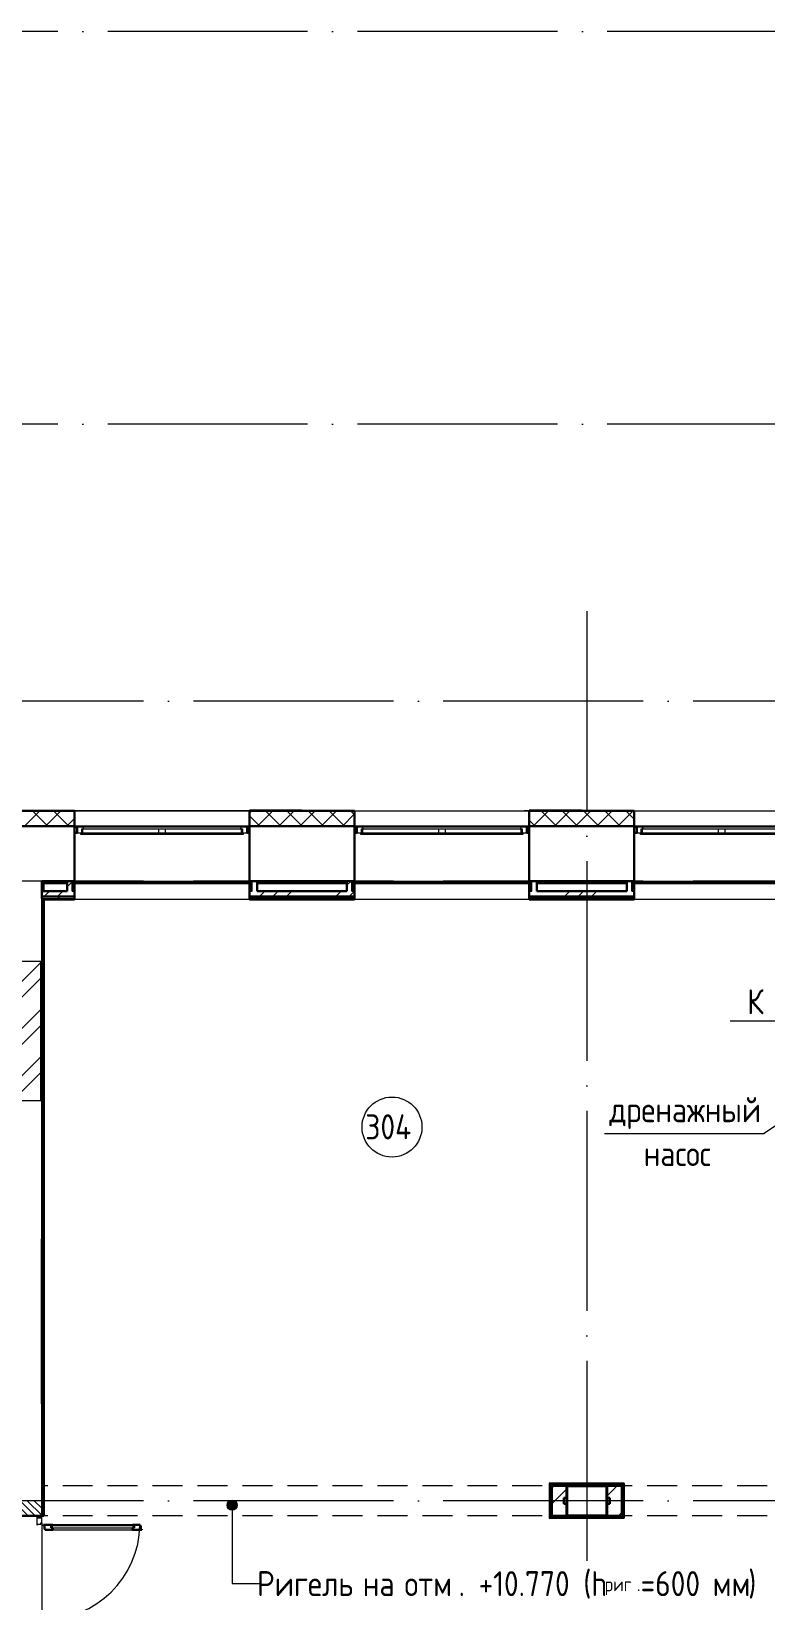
# Model space of a CAD drawing. Header units: millimetres. Extents: x -88595 to 880822, y -1054509 to -148035.
# Drawn here: x 390505 to 397853, y -275251 to -259552 of the extents above; entities that cross this region are included whole.
import ezdxf

# ---------------------------------------------------------------- set-up
doc = ezdxf.new("R2010")
doc.units = ezdxf.units.MM
for name, pattern in [('ADSK_Линия сетки', [25, 20, -2.5, 0, -2.5]), ('ADSK_Сверху', [4.5, 3, -1.5]), ('ADSK_Штриховая_ш2 п1_5', [4.5, 3, -1.5])]:
    doc.linetypes.add(name, pattern=pattern)
for name, color, linetype, lineweight in [('_ Окна', 7, 'Continuous', 30), ('Аннотация', 7, 'Continuous', 20), ('Двери', 7, 'Continuous', 9), ('Линии', 7, 'Continuous', 9), ('Марки', 7, 'Continuous', 20), ('Марки помещений', 7, 'Continuous', 20), ('Несущие колонны', 7, 'Continuous', 18), ('Оборудование', 7, 'Continuous', 18), ('Ограждение', 7, 'Continuous', 9), ('Окна', 7, 'Continuous', 9), ('Оси', 7, 'Continuous', 9), ('Стены внутренние', 7, 'Continuous', 18), ('Стены наружные', 7, 'Continuous', 18), ('Стены штриховка', 7, 'Continuous', 9)]:
    doc.layers.add(name, color=color, linetype=linetype, lineweight=lineweight)
doc.layers.add('Двери открывание', color=7, linetype='Continuous', lineweight=9, true_color=0xc0c0c0)
doc.styles.add('$5$GOST Common', font='GOST_Common.ttf', dxfattribs={"width": 0.9, "height": 250})
doc.styles.add('GOST Common_2', font='GOST_Common.ttf', dxfattribs={"width": 0.9, "height": 350})
doc.styles.add('GOST Common_3', font='GOST_Common.ttf', dxfattribs={"width": 0.9, "height": 2.5})

# ---------------------------------------------------------------- blocks, each defined once
blk = doc.blocks.new('$0$ADSK_M_Оборудование1 - ADSK_Марка_15-3198495-В_Координация_3 этаж ОВ3')
at = {"layer": 'Марки'}
blk.add_line((-3.5, 0), (3.5, 0), dxfattribs=at)
blk = doc.blocks.new('$0$ADSK_Аннотация_Текст_сВыноской - Текст с выноской-3264166-В_Координация_3 этаж ОВ3')
at = {"layer": 'Аннотация'}
blk.add_line((-8, 0), (8, 0), dxfattribs=at)
blk = doc.blocks.new('3 этаж')
at = {"layer": 'Аннотация', "lineweight": 9}
h = blk.add_hatch(color=256, dxfattribs=at)
edge = h.paths.add_edge_path()
edge.add_arc((404395, 652130), 50, 0, 360)
at = {"layer": 'Двери', "lineweight": 18, "true_color": 0xff0000}
h = blk.add_hatch(dxfattribs=at)
h.set_pattern_fill('FP_3', color=1, angle=-90, style=0, pattern_type=2)
h.set_pattern_definition([(315, (402293.9, 651398.86), (35.3553, 35.3553), [])])
h.paths.add_polyline_path([(402099, 650374), (402489, 650374), (402489, 650524), (402099, 650524)])
h.paths.add_polyline_path([(402099, 652174), (402099, 652024), (402489, 652024), (402489, 652174)])
at = {"layer": '_ Окна'}
for p, q in [((402844, 658914), (402819, 658914)), ((402844, 658856), (402844, 658914)), ((404569, 658914), (404544, 658914)), ((404544, 658914), (404544, 658856)), ((405644, 658914), (405619, 658914)), ((405644, 658856), (405644, 658914)), ((407369, 658914), (407344, 658914)), ((407344, 658914), (407344, 658856)), ((408444, 658914), (408419, 658914)), ((408444, 658856), (408444, 658914)), ((402819, 658856), (402844, 658856)), ((404544, 658856), (404569, 658856)), ((405619, 658856), (405644, 658856)), ((407344, 658856), (407369, 658856)), ((408419, 658856), (408444, 658856))]:
    blk.add_line(p, q, dxfattribs=at)
at = {"layer": '_ Окна', "lineweight": 18}
for p, q in [((402903, 658914), (402844, 658914)), ((402844, 658914), (402844, 658856)), ((402890, 658856), (402890, 658897)), ((402890, 658897), (402902, 658897)), ((402908, 658897), (402903, 658914)), ((404484, 658914), (404480, 658897)), ((404544, 658914), (404484, 658914)), ((404486, 658897), (404498, 658897)), ((404498, 658897), (404498, 658856)), ((404544, 658856), (404544, 658914)), ((405703, 658914), (405644, 658914)), ((405644, 658914), (405644, 658856)), ((405690, 658856), (405690, 658897)), ((405690, 658897), (405702, 658897)), ((405708, 658897), (405703, 658914)), ((407284, 658914), (407280, 658897)), ((407344, 658914), (407284, 658914)), ((407286, 658897), (407298, 658897)), ((407298, 658897), (407298, 658856)), ((407344, 658856), (407344, 658914)), ((408503, 658914), (408444, 658914)), ((408444, 658914), (408444, 658856)), ((408490, 658856), (408490, 658897)), ((408490, 658897), (408502, 658897)), ((408508, 658897), (408503, 658914)), ((402844, 658856), (402882, 658856)), ((404506, 658856), (404544, 658856)), ((405644, 658856), (405682, 658856)), ((407306, 658856), (407344, 658856)), ((408444, 658856), (408482, 658856))]:
    blk.add_line(p, q, dxfattribs=at)
at = {"layer": 'Аннотация', "lineweight": 9}
for p, q in [((404395, 652130), (404395, 651345)), ((404395, 651345), (404666, 651345))]:
    blk.add_line(p, q, dxfattribs=at)
blk.add_circle((404395, 652130), 50, dxfattribs=at)
at = {"layer": 'Двери', "linetype": 'ADSK_Штриховая_ш2 п1_5'}
for p, q in [((402489, 652024), (402489, 652174)), ((402099, 652024), (402489, 652024))]:
    blk.add_line(p, q, dxfattribs=at)
at = {"layer": 'Двери'}
for p, q in [((402489, 652024), (402439, 652024)), ((402439, 652024), (402439, 652004)), ((402439, 652004), (402489, 652004)), ((402489, 652004), (402439, 652004)), ((402439, 652004), (402439, 651932)), ((402489, 652004), (402489, 652024)), ((402489, 651955), (402489, 652004)), ((402439, 651932), (402447, 651932)), ((402447, 651932), (402447, 651941)), ((402447, 651941), (402481, 651941)), ((402481, 651941), (402481, 651955)), ((402481, 651955), (402489, 651955)), ((402583, 651923), (402583, 651902)), ((403415, 651923), (402583, 651923)), ((402583, 651902), (403415, 651902)), ((403397, 651932), (402601, 651932)), ((402601, 651882), (403397, 651882)), ((403415, 651902), (403415, 651923))]:
    blk.add_line(p, q, dxfattribs=at)
at = {"layer": 'Двери', "lineweight": 30}
for p, q in [((402601, 651932), (402507, 651932)), ((402507, 651932), (402507, 651924)), ((402507, 651924), (402516, 651924)), ((402516, 651924), (402516, 651890)), ((402516, 651890), (402525, 651890)), ((402525, 651890), (402525, 651882)), ((402525, 651882), (402601, 651882)), ((402583, 651923), (402601, 651923)), ((402583, 651902), (402583, 651923)), ((402601, 651902), (402583, 651902)), ((402601, 651923), (402601, 651932)), ((402601, 651882), (402601, 651902)), ((403473, 651932), (403397, 651932)), ((403397, 651923), (403397, 651932)), ((403415, 651923), (403397, 651923)), ((403397, 651902), (403415, 651902)), ((403397, 651882), (403397, 651902)), ((403397, 651882), (403491, 651882)), ((403415, 651902), (403415, 651923)), ((403473, 651924), (403473, 651932)), ((403482, 651924), (403473, 651924)), ((403482, 651890), (403482, 651924)), ((403491, 651890), (403482, 651890)), ((403491, 651882), (403491, 651890))]:
    blk.add_line(p, q, dxfattribs=at)
at = {"layer": 'Двери открывание'}
blk.add_arc((402507, 651950), 966, 270, 358.9323, dxfattribs=at)
at = {"layer": 'Линии', "linetype": 'ADSK_Сверху', "ltscale": 100}
for p, q in [((413349, 652324), (402489, 652324)), ((413349, 652024), (402489, 652024))]:
    blk.add_line(p, q, dxfattribs=at)
at = {"layer": 'Марки помещений'}
blk.add_circle((405995, 655913), 300, dxfattribs=at)
at = {"layer": 'Несущие колонны', "lineweight": 40}
for p, q in [((407744, 652024), (407744, 652324)), ((407744, 652324), (408144, 652324)), ((408144, 652324), (407744, 652324)), ((407744, 652324), (407744, 652024)), ((408144, 652324), (408144, 652024)), ((408144, 652024), (408144, 652324)), ((408144, 652024), (407744, 652024)), ((407744, 652024), (408144, 652024))]:
    blk.add_line(p, q, dxfattribs=at)
at = {"layer": 'Ограждение'}
for p, q in [((402514, 658349), (402504, 658359)), ((402504, 658359), (402504, 658274)), ((402514, 658274), (402514, 658349)), ((402514, 658349), (402744, 658349)), ((402819, 658349), (404569, 658349)), ((404644, 658349), (405544, 658349)), ((405619, 658349), (407369, 658349)), ((407444, 658349), (408344, 658349)), ((408419, 658349), (410169, 658349)), ((402514, 652024), (402514, 658189)), ((407574, 652344), (407569, 652349)), ((407569, 652349), (407569, 651999)), ((408319, 652349), (407569, 652349)), ((408319, 652349), (408314, 652344)), ((408319, 651999), (408319, 652349)), ((402514, 652024), (402509, 652024)), ((407574, 652004), (407569, 651999)), ((407569, 651999), (408319, 651999)), ((408314, 652004), (408319, 651999))]:
    blk.add_line(p, q, dxfattribs=at)
at = {"layer": 'Окна'}
for p, q in [((402902, 658897), (403659, 658897)), ((402902, 658856), (402902, 658897)), ((404484, 658914), (402903, 658914)), ((403659, 658897), (403729, 658897)), ((403659, 658897), (403659, 658856)), ((403729, 658897), (404486, 658897)), ((403729, 658856), (403729, 658897)), ((404486, 658897), (404486, 658856)), ((405702, 658897), (406459, 658897)), ((405702, 658856), (405702, 658897)), ((407284, 658914), (405703, 658914)), ((406459, 658897), (406529, 658897)), ((406459, 658897), (406459, 658856)), ((406529, 658897), (407286, 658897)), ((406529, 658856), (406529, 658897)), ((407286, 658897), (407286, 658856)), ((408502, 658897), (409259, 658897)), ((408502, 658856), (408502, 658897)), ((410084, 658914), (408503, 658914)), ((409259, 658897), (409329, 658897)), ((409259, 658897), (409259, 658856)), ((409329, 658897), (410086, 658897)), ((409329, 658856), (409329, 658897)), ((402882, 658856), (403679, 658856)), ((402882, 658839), (402882, 658856)), ((403679, 658839), (402882, 658839)), ((403679, 658856), (403709, 658856)), ((403679, 658856), (403679, 658839)), ((403709, 658839), (403679, 658839)), ((403709, 658856), (404506, 658856)), ((403709, 658839), (403709, 658856)), ((404506, 658839), (403709, 658839)), ((404506, 658856), (404506, 658839)), ((405682, 658856), (406479, 658856)), ((405682, 658839), (405682, 658856)), ((406479, 658839), (405682, 658839)), ((406479, 658856), (406509, 658856)), ((406479, 658856), (406479, 658839)), ((406509, 658839), (406479, 658839)), ((406509, 658856), (407306, 658856)), ((406509, 658839), (406509, 658856)), ((407306, 658839), (406509, 658839)), ((407306, 658856), (407306, 658839)), ((408482, 658856), (409279, 658856)), ((408482, 658839), (408482, 658856)), ((409279, 658839), (408482, 658839)), ((409279, 658856), (409309, 658856)), ((409279, 658856), (409279, 658839)), ((409309, 658839), (409279, 658839)), ((409309, 658856), (410106, 658856)), ((409309, 658839), (409309, 658856)), ((410106, 658839), (409309, 658839))]:
    blk.add_line(p, q, dxfattribs=at)
at = {"layer": 'Оси', "linetype": 'ADSK_Линия сетки', "ltscale": 100}
for p, q in [((435151, 666874), (389072, 666874)), ((435151, 662944), (389072, 662944)), ((407944, 661074), (407944, 629948)), ((466011, 660174), (389072, 660174)), ((466011, 658374), (389072, 658374)), ((466011, 652174), (389072, 652174))]:
    blk.add_line(p, q, dxfattribs=at)
at = {"layer": 'Стены внутренние', "lineweight": 30}
for p, q in [((402819, 659076), (395442, 659076)), ((402819, 658924), (402819, 659076)), ((405619, 659076), (404569, 659076)), ((404569, 659076), (404569, 658924)), ((405619, 658924), (405619, 659076)), ((407369, 659076), (407369, 658924)), ((408419, 659076), (407894, 659076)), ((408419, 658924), (408419, 659076)), ((402819, 658924), (395594, 658924)), ((395594, 658924), (402819, 658924)), ((402819, 658374), (402819, 658924)), ((405619, 658924), (404569, 658924)), ((404569, 658924), (404569, 658374)), ((404569, 658924), (405619, 658924)), ((405619, 658374), (405619, 658924)), ((408419, 658924), (407369, 658924)), ((407369, 658924), (407369, 658374)), ((407369, 658924), (408419, 658924)), ((408419, 658374), (408419, 658924)), ((402489, 658374), (402744, 658374)), ((402489, 658274), (402489, 658374)), ((404644, 658374), (405544, 658374)), ((407444, 658374), (408344, 658374)), ((402484, 657574), (402489, 657574)), ((402489, 656174), (402484, 656174)), ((402489, 653144), (402489, 654794)), ((402099, 652024), (402489, 652024))]:
    blk.add_line(p, q, dxfattribs=at)
at = {"layer": 'Стены внутренние', "linetype": 'Continuous', "lineweight": 9}
for p, q in [((402316, 658924), (402466, 659074)), ((402550, 658924), (402400, 659074)), ((402528, 658924), (402678, 659074)), ((402599, 659074), (402598, 659076)), ((402762, 658924), (402612, 659074)), ((404571, 659057), (404588, 659074)), ((404650, 658924), (404800, 659074)), ((404883, 658924), (404733, 659074)), ((404745, 659076), (404744, 659074)), ((404862, 658924), (405012, 659074)), ((405095, 658924), (404945, 659074)), ((404980, 659076), (404979, 659074)), ((405063, 659074), (405062, 659076)), ((405074, 658924), (405224, 659074)), ((405308, 658924), (405158, 659074)), ((405286, 658924), (405436, 659074)), ((405520, 658924), (405370, 659074)), ((405498, 658924), (405617, 659042)), ((405617, 659039), (405582, 659074)), ((407407, 658924), (407557, 659074)), ((407641, 658924), (407491, 659074)), ((407620, 658924), (407770, 659074)), ((407853, 658924), (407703, 659074)), ((407796, 659076), (407794, 659074)), ((407832, 658924), (407982, 659074)), ((407879, 659074), (407878, 659076)), ((408065, 658924), (407915, 659074)), ((408044, 658924), (408194, 659074)), ((408277, 658924), (408127, 659074)), ((408256, 658924), (408406, 659074)), ((408419, 658994), (408340, 659074)), ((402741, 658924), (402817, 659000)), ((404671, 658924), (404571, 659024)), ((407429, 658924), (407369, 658984))]:
    blk.add_line(p, q, dxfattribs=at)
at = {"layer": 'Стены внутренние'}
for p, q in [((402819, 659076), (404569, 659076)), ((405619, 659076), (407369, 659076)), ((408419, 659076), (410169, 659076)), ((404569, 658924), (402819, 658924)), ((407369, 658924), (405619, 658924)), ((410169, 658924), (408419, 658924)), ((402489, 657574), (402489, 658199)), ((402104, 657574), (402484, 657574)), ((402484, 656174), (402104, 656174)), ((402489, 654794), (402489, 656174)), ((402489, 652024), (402489, 653144)), ((402489, 651955), (402489, 650593))]:
    blk.add_line(p, q, dxfattribs=at)
at = {"layer": 'Стены наружные'}
for p, q in [((402294, 659081), (404569, 659081)), ((405094, 659081), (405619, 659081)), ((405619, 659076), (405619, 659081)), ((407319, 659081), (407369, 659081)), ((407319, 659076), (407319, 659081)), ((402496, 658359), (402496, 658374)), ((402744, 658359), (402496, 658359)), ((402819, 658374), (404569, 658374)), ((404569, 658359), (402819, 658359)), ((405544, 658359), (404644, 658359)), ((405619, 658374), (407369, 658374)), ((407369, 658359), (405619, 658359)), ((408344, 658359), (407444, 658359)), ((408419, 658374), (410169, 658374)), ((410169, 658359), (408419, 658359)), ((402819, 658194), (404569, 658194)), ((404569, 658189), (402819, 658189)), ((405619, 658194), (407369, 658194)), ((407369, 658189), (405619, 658189)), ((408419, 658194), (410169, 658194)), ((410169, 658189), (408419, 658189))]:
    blk.add_line(p, q, dxfattribs=at)
at = {"layer": 'Стены наружные', "lineweight": 30}
for p, q in [((405094, 659081), (404569, 659081)), ((404569, 659081), (404569, 659076)), ((405094, 659076), (405094, 659081)), ((407894, 659081), (407369, 659081)), ((407369, 659081), (407369, 659076)), ((407369, 659076), (407894, 659076)), ((407894, 659076), (407894, 659081)), ((402744, 658274), (402489, 658274)), ((402489, 658274), (402489, 658199)), ((402744, 658374), (402744, 658274)), ((402819, 658374), (402744, 658374)), ((402819, 658189), (402819, 658374)), ((404569, 658374), (404569, 658189)), ((404644, 658374), (404569, 658374)), ((404644, 658274), (404644, 658374)), ((405544, 658274), (404644, 658274)), ((405544, 658374), (405544, 658274)), ((405619, 658374), (405544, 658374)), ((405619, 658189), (405619, 658374)), ((407369, 658374), (407369, 658189)), ((407444, 658374), (407369, 658374)), ((407444, 658274), (407444, 658374)), ((408344, 658274), (407444, 658274)), ((408344, 658374), (408344, 658274)), ((408419, 658374), (408344, 658374)), ((408419, 658189), (408419, 658374)), ((402489, 658199), (402504, 658199)), ((402504, 652174), (402504, 658194)), ((402509, 658189), (402819, 658189)), ((402509, 652024), (402509, 658189)), ((404569, 658189), (405619, 658189)), ((407369, 658189), (408419, 658189)), ((402484, 656174), (402484, 657574)), ((402489, 657574), (402489, 656174)), ((408314, 652344), (407574, 652344)), ((407574, 652344), (407574, 652004)), ((408309, 652339), (407579, 652339)), ((407579, 652339), (407579, 652009)), ((407594, 652324), (407744, 652324)), ((407594, 652324), (407594, 652024)), ((408144, 652324), (408294, 652324)), ((408294, 652024), (408294, 652324)), ((408309, 652009), (408309, 652339)), ((408314, 652004), (408314, 652344)), ((407714, 652204), (407744, 652204)), ((407714, 652144), (407714, 652204)), ((407744, 652144), (407714, 652144)), ((408144, 652204), (408174, 652204)), ((408174, 652144), (408144, 652144)), ((408174, 652204), (408174, 652144)), ((402489, 652024), (402509, 652024)), ((407574, 652004), (408314, 652004)), ((407579, 652009), (408309, 652009)), ((407744, 652024), (407594, 652024)), ((408294, 652024), (408144, 652024))]:
    blk.add_line(p, q, dxfattribs=at)
at = {"layer": 'Стены наружные', "linetype": 'Continuous', "lineweight": 9}
for p, q in [((404748, 659081), (404745, 659076)), ((404983, 659081), (404980, 659076)), ((405062, 659076), (405059, 659081)), ((407524, 659078), (407523, 659081)), ((407799, 659081), (407796, 659076)), ((407878, 659076), (407875, 659081)), ((402517, 658224), (402567, 658274)), ((402652, 658224), (402702, 658274)), ((402744, 658316), (402794, 658366)), ((402794, 658341), (402806, 658353)), ((402806, 658353), (402819, 658366)), ((404672, 658224), (404722, 658274)), ((404807, 658224), (404857, 658274)), ((404942, 658224), (404992, 658274)), ((405435, 658224), (405485, 658274)), ((405544, 658332), (405585, 658374)), ((405570, 658224), (405619, 658272)), ((407394, 658274), (407394, 658274)), ((407725, 658224), (407775, 658274)), ((407860, 658224), (407910, 658274)), ((407995, 658224), (408045, 658274)), ((402504, 658192), (402506, 658194)), ((402504, 658122), (402509, 658127)), ((402571, 658189), (402576, 658194)), ((402642, 658189), (402647, 658194)), ((402647, 658194), (402652, 658199)), ((402652, 658199), (402664, 658211)), ((402664, 658211), (402677, 658224)), ((402713, 658189), (402718, 658194)), ((402783, 658189), (402788, 658194)), ((404569, 658207), (404574, 658211)), ((404574, 658211), (404586, 658224)), ((404622, 658189), (404627, 658194)), ((404693, 658189), (404698, 658194)), ((404763, 658189), (404768, 658194)), ((404768, 658194), (404773, 658199)), ((404773, 658199), (404786, 658211)), ((404786, 658211), (404798, 658224)), ((404834, 658189), (404839, 658194)), ((404905, 658189), (404910, 658194)), ((404975, 658189), (404980, 658194)), ((404985, 658199), (404998, 658211)), ((404998, 658211), (405010, 658224)), ((405046, 658189), (405051, 658194)), ((405117, 658189), (405122, 658194)), ((405188, 658189), (405193, 658194)), ((405193, 658194), (405198, 658199)), ((405198, 658199), (405210, 658211)), ((405210, 658211), (405223, 658224)), ((405258, 658189), (405263, 658194)), ((405329, 658189), (405334, 658194)), ((405400, 658189), (405405, 658194)), ((405410, 658199), (405422, 658211)), ((405422, 658211), (405435, 658224)), ((405470, 658189), (405475, 658194)), ((405541, 658189), (405546, 658194)), ((405612, 658189), (405617, 658194)), ((405617, 658194), (405619, 658196)), ((407380, 658189), (407385, 658194)), ((407450, 658189), (407455, 658194)), ((407521, 658189), (407526, 658194)), ((407531, 658199), (407543, 658211)), ((407543, 658211), (407556, 658224)), ((407592, 658189), (407597, 658194)), ((407662, 658189), (407667, 658194)), ((407733, 658189), (407738, 658194)), ((407738, 658194), (407743, 658199)), ((407743, 658199), (407756, 658211)), ((407756, 658211), (407768, 658224)), ((407804, 658189), (407809, 658194)), ((407875, 658189), (407880, 658194)), ((407945, 658189), (407950, 658194)), ((407955, 658199), (407968, 658211)), ((407968, 658211), (407980, 658224)), ((408016, 658189), (408021, 658194)), ((408087, 658189), (408092, 658194)), ((408157, 658189), (408162, 658194)), ((408162, 658194), (408167, 658199)), ((408167, 658199), (408180, 658211)), ((408180, 658211), (408192, 658224)), ((408228, 658189), (408233, 658194)), ((408299, 658189), (408304, 658194)), ((408370, 658189), (408375, 658194)), ((408380, 658199), (408392, 658211)), ((408392, 658211), (408405, 658224)), ((402504, 658051), (402509, 658056)), ((402504, 657980), (402509, 657985)), ((402504, 657909), (402509, 657914)), ((402504, 657839), (402509, 657844)), ((402504, 657768), (402509, 657773)), ((402504, 657697), (402509, 657702)), ((402504, 657627), (402509, 657632)), ((402104, 657182), (402484, 657562)), ((402504, 657556), (402509, 657561)), ((402504, 657485), (402509, 657490)), ((402104, 657025), (402484, 657405)), ((402504, 657414), (402509, 657419)), ((402504, 657344), (402509, 657349)), ((402504, 657273), (402509, 657278)), ((402504, 657202), (402509, 657207)), ((402104, 656711), (402484, 657091)), ((402504, 657132), (402509, 657137)), ((402504, 657061), (402509, 657066)), ((402104, 656553), (402484, 656933)), ((402504, 656990), (402509, 656995)), ((402504, 656919), (402509, 656924)), ((402504, 656849), (402509, 656854)), ((402504, 656778), (402509, 656783)), ((402504, 656707), (402509, 656712)), ((402104, 656239), (402484, 656619)), ((402504, 656637), (402509, 656642)), ((402504, 656566), (402509, 656571)), ((402196, 656174), (402484, 656462)), ((402504, 656495), (402509, 656500)), ((402504, 656424), (402509, 656429)), ((402504, 656354), (402509, 656359)), ((402504, 656283), (402509, 656288)), ((402504, 656212), (402509, 656217)), ((402504, 656142), (402509, 656147)), ((402504, 656071), (402509, 656076)), ((402504, 656000), (402509, 656005)), ((402504, 655929), (402509, 655934)), ((402504, 655859), (402509, 655864)), ((402504, 655788), (402509, 655793)), ((402504, 655717), (402509, 655722)), ((402504, 655647), (402509, 655652)), ((402504, 655576), (402509, 655581)), ((402504, 655505), (402509, 655510)), ((402504, 655435), (402509, 655440)), ((402504, 655364), (402509, 655369)), ((402504, 655293), (402509, 655298)), ((402504, 655222), (402509, 655227)), ((402504, 655152), (402509, 655157)), ((402504, 655081), (402509, 655086)), ((402504, 655010), (402509, 655015)), ((402504, 654940), (402509, 654945)), ((402504, 654869), (402509, 654874)), ((402504, 654798), (402509, 654803)), ((402504, 654727), (402509, 654732)), ((402504, 654657), (402509, 654662)), ((402504, 654586), (402509, 654591)), ((402504, 654515), (402509, 654520)), ((402504, 654445), (402509, 654450)), ((402504, 654374), (402509, 654379)), ((402504, 654303), (402509, 654308)), ((402504, 654232), (402509, 654237)), ((402504, 654162), (402509, 654167)), ((402504, 654091), (402509, 654096)), ((402504, 654020), (402509, 654025)), ((402504, 653950), (402509, 653955)), ((402504, 653879), (402509, 653884)), ((402504, 653808), (402509, 653813)), ((402504, 653737), (402509, 653742)), ((402504, 653667), (402509, 653672)), ((402504, 653596), (402509, 653601)), ((402504, 653525), (402509, 653530)), ((402504, 653455), (402509, 653460)), ((402504, 653384), (402509, 653389)), ((402504, 653313), (402509, 653318)), ((402504, 653242), (402509, 653247)), ((402504, 653172), (402509, 653177)), ((402504, 653101), (402509, 653106)), ((402504, 653030), (402509, 653035)), ((402504, 652960), (402509, 652965)), ((402504, 652889), (402509, 652894)), ((402504, 652818), (402509, 652823)), ((402504, 652748), (402509, 652753)), ((402504, 652677), (402509, 652682)), ((402504, 652606), (402509, 652611)), ((402504, 652535), (402509, 652540)), ((402504, 652465), (402509, 652470)), ((402504, 652394), (402509, 652399)), ((402504, 652323), (402509, 652328)), ((407574, 652302), (407579, 652307)), ((407594, 652300), (407618, 652324)), ((407611, 652339), (407616, 652344)), ((407655, 652204), (407744, 652293)), ((407681, 652339), (407686, 652344)), ((407752, 652339), (407757, 652344)), ((407808, 652324), (407823, 652339)), ((407823, 652339), (407828, 652344)), ((407894, 652339), (407899, 652344)), ((407964, 652339), (407969, 652344)), ((408035, 652339), (408040, 652344)), ((408106, 652339), (408111, 652344)), ((408144, 652221), (408247, 652324)), ((408176, 652339), (408181, 652344)), ((408232, 652324), (408247, 652339)), ((408247, 652339), (408252, 652344)), ((408309, 652330), (408314, 652335)), ((402504, 652253), (402509, 652258)), ((402504, 652182), (402509, 652187)), ((407574, 652231), (407579, 652236)), ((407574, 652161), (407579, 652166)), ((407594, 652143), (407655, 652204)), ((408309, 652259), (408314, 652264)), ((408309, 652189), (408314, 652194)), ((402489, 652096), (402504, 652111)), ((402504, 652111), (402509, 652116)), ((402504, 652040), (402509, 652045)), ((407574, 652090), (407579, 652095)), ((407574, 652019), (407579, 652024)), ((407579, 652095), (407594, 652110)), ((407629, 652004), (407634, 652009)), ((407700, 652004), (407705, 652009)), ((407771, 652004), (407776, 652009)), ((407841, 652004), (407846, 652009)), ((407912, 652004), (407917, 652009)), ((407917, 652009), (407932, 652024)), ((407983, 652004), (407988, 652009)), ((408053, 652004), (408058, 652009)), ((408124, 652004), (408129, 652009)), ((408195, 652004), (408200, 652009)), ((408261, 652024), (408294, 652057)), ((408266, 652004), (408271, 652009)), ((408309, 652118), (408314, 652123)), ((408309, 652047), (408314, 652052))]:
    blk.add_line(p, q, dxfattribs=at)
at = {"layer": 'Стены штриховка'}
for p, q in [((402817, 659074), (395442, 659074)), ((402817, 659000), (402817, 659074)), ((405617, 659074), (404571, 659074)), ((404571, 659074), (404571, 659000)), ((405617, 659000), (405617, 659074)), ((408417, 659074), (407371, 659074)), ((407371, 659074), (407371, 659000)), ((408417, 659000), (408417, 659074)), ((402817, 659000), (402819, 659000)), ((404569, 659000), (404571, 659000)), ((405617, 659000), (405619, 659000)), ((407369, 659000), (407371, 659000)), ((408417, 659000), (408419, 659000)), ((402794, 658274), (402794, 658374)), ((402794, 658274), (402819, 658274)), ((402806, 658274), (402806, 658374)), ((404569, 658274), (404594, 658274)), ((404581, 658274), (404581, 658374)), ((404594, 658274), (404594, 658374)), ((405594, 658274), (405594, 658374)), ((405594, 658274), (405619, 658274)), ((405606, 658274), (405606, 658374)), ((407369, 658274), (407394, 658274)), ((407381, 658274), (407381, 658374)), ((407394, 658274), (407394, 658374)), ((408394, 658274), (408394, 658374)), ((408394, 658274), (408419, 658274)), ((408406, 658274), (408406, 658374)), ((402819, 658224), (402489, 658224)), ((402819, 658211), (402489, 658211)), ((402504, 658199), (402504, 658194)), ((402504, 658199), (402819, 658199)), ((402504, 658194), (402819, 658194)), ((405619, 658224), (404569, 658224)), ((405619, 658211), (404569, 658211)), ((405619, 658199), (404569, 658199)), ((404569, 658194), (405619, 658194)), ((408419, 658224), (407369, 658224)), ((408419, 658211), (407369, 658211)), ((408419, 658199), (407369, 658199)), ((407369, 658194), (408419, 658194)), ((402489, 652174), (402504, 652174)), ((402504, 652024), (402504, 652174))]:
    blk.add_line(p, q, dxfattribs=at)
at = {"layer": 'Аннотация', "width": 0.9}
for s, height, style, p in [('Ригель', 250, 'GOST Common_2', (404644, 651220)), ('на', 250, 'GOST Common_2', (405703, 651220)), ('отм', 250, 'GOST Common_2', (406120, 651220)), ('. +10.770 (h', 250, 'GOST Common_2', (406662, 651220)), ('риг', 138.8, 'GOST Common_3', (408124, 651269)), ('=600', 250, 'GOST Common_2', (408483, 651220)), ('мм', 250, 'GOST Common_2', (409204, 651220)), (')', 250, 'GOST Common_2', (409561, 651220)), ('.', 139, 'GOST Common_3', (408446, 651269))]:
    blk.add_text(s, height=height, dxfattribs=dict(at, style=style)).set_placement(p)
at = {"layer": 'Марки помещений', "style": 'GOST Common_2', "width": 0.9}
blk.add_text('304', height=250, dxfattribs=at).set_placement((405728, 655790))

msp = doc.modelspace()

# ---------------------------------------------------------------- linework, layer by layer
at = {"layer": 'Аннотация'}
msp.add_line((398469, -270154), (397840, -270577), dxfattribs=at)

# ---------------------------------------------------------------- block references
at = {"layer": 'Аннотация', "xscale": 100, "yscale": 100, "zscale": 100}
msp.add_blockref('$0$ADSK_Аннотация_Текст_сВыноской - Текст с выноской-3264166-В_Координация_3 этаж ОВ3', (397040, -270577), dxfattribs=at)
at = {"layer": 'Марки', "xscale": 99.99999999999993, "yscale": 99.99999999999993, "zscale": 99.99999999999993}
msp.add_blockref('$0$ADSK_M_Оборудование1 - ADSK_Марка_15-3198495-В_Координация_3 этаж ОВ3', (397848, -269452), dxfattribs=at)
at = {"layer": 'Оборудование', "color": 5, "true_color": 0x0000ff}
msp.add_blockref('3 этаж', (-11881, -926426), dxfattribs=at)

# ---------------------------------------------------------------- texts
at = {"layer": 'Аннотация', "lineweight": 9, "char_height": 250, "attachment_point": 1, "style": '$5$GOST Common'}
for s, insert, width in [('дренажный', (396289, -270215), 1847.09), ('насос', (396633, -270654), 937.97)]:
    msp.add_mtext(s, dxfattribs=dict(at, insert=insert, width=width))
at = {"layer": 'Марки', "lineweight": 9, "insert": (397668, -269134), "char_height": 250, "width": 216.46, "attachment_point": 1, "style": '$5$GOST Common'}
msp.add_mtext('\\fGOST Common|b0|i0|c204|p34|;\\W.9;К', dxfattribs=at)

doc.saveas('drawing.dxf')
